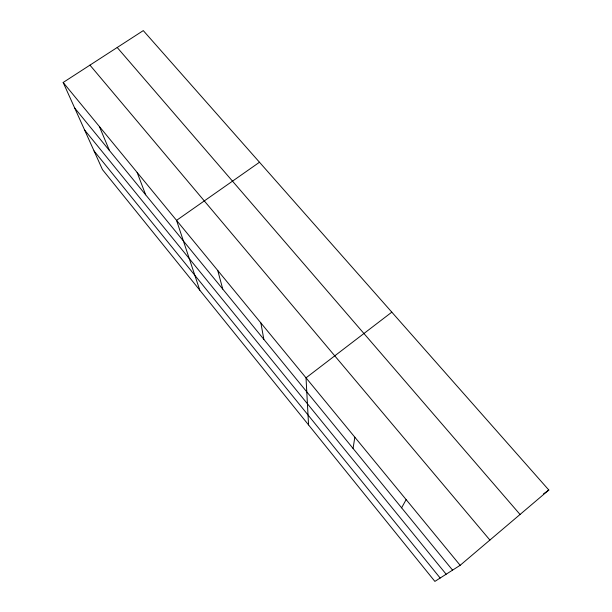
<?xml version="1.0" encoding="UTF-8"?>
<svg xmlns="http://www.w3.org/2000/svg" width="612" height="612" viewBox="0 0 612 612"><rect width="100%" height="100%" fill="white"/><g stroke="black" fill="none" stroke-linecap="round" stroke-linejoin="round"><path stroke-width="0.92" d="M353.07 448.458L354.83 437.213M401.61 507.822L406.146 499.614M460.155 565.304L548.834 490.036L143.285 30.6L63.166 82.475L102.487 169.654L434.88 581.4L460.155 565.304L63.166 82.475M391.81 312.158L306.023 377.849L308.563 424.927M543.525 493.861L548.834 490.036M259.488 162.249L176.547 220.374L199.795 290.195M117.198 47.491L520.047 514.47M89.956 65.132L489.898 540.059M74.679 108.01L452.566 570.139M84.609 130.019L446.156 574.217M94.034 150.912L440.166 578.034M99.366 126.5L109.464 150.537M137.126 172.423L145.671 194.823M217.757 270.496L222.76 289.101M260.873 322.929L263.849 339.346"/></g></svg>
